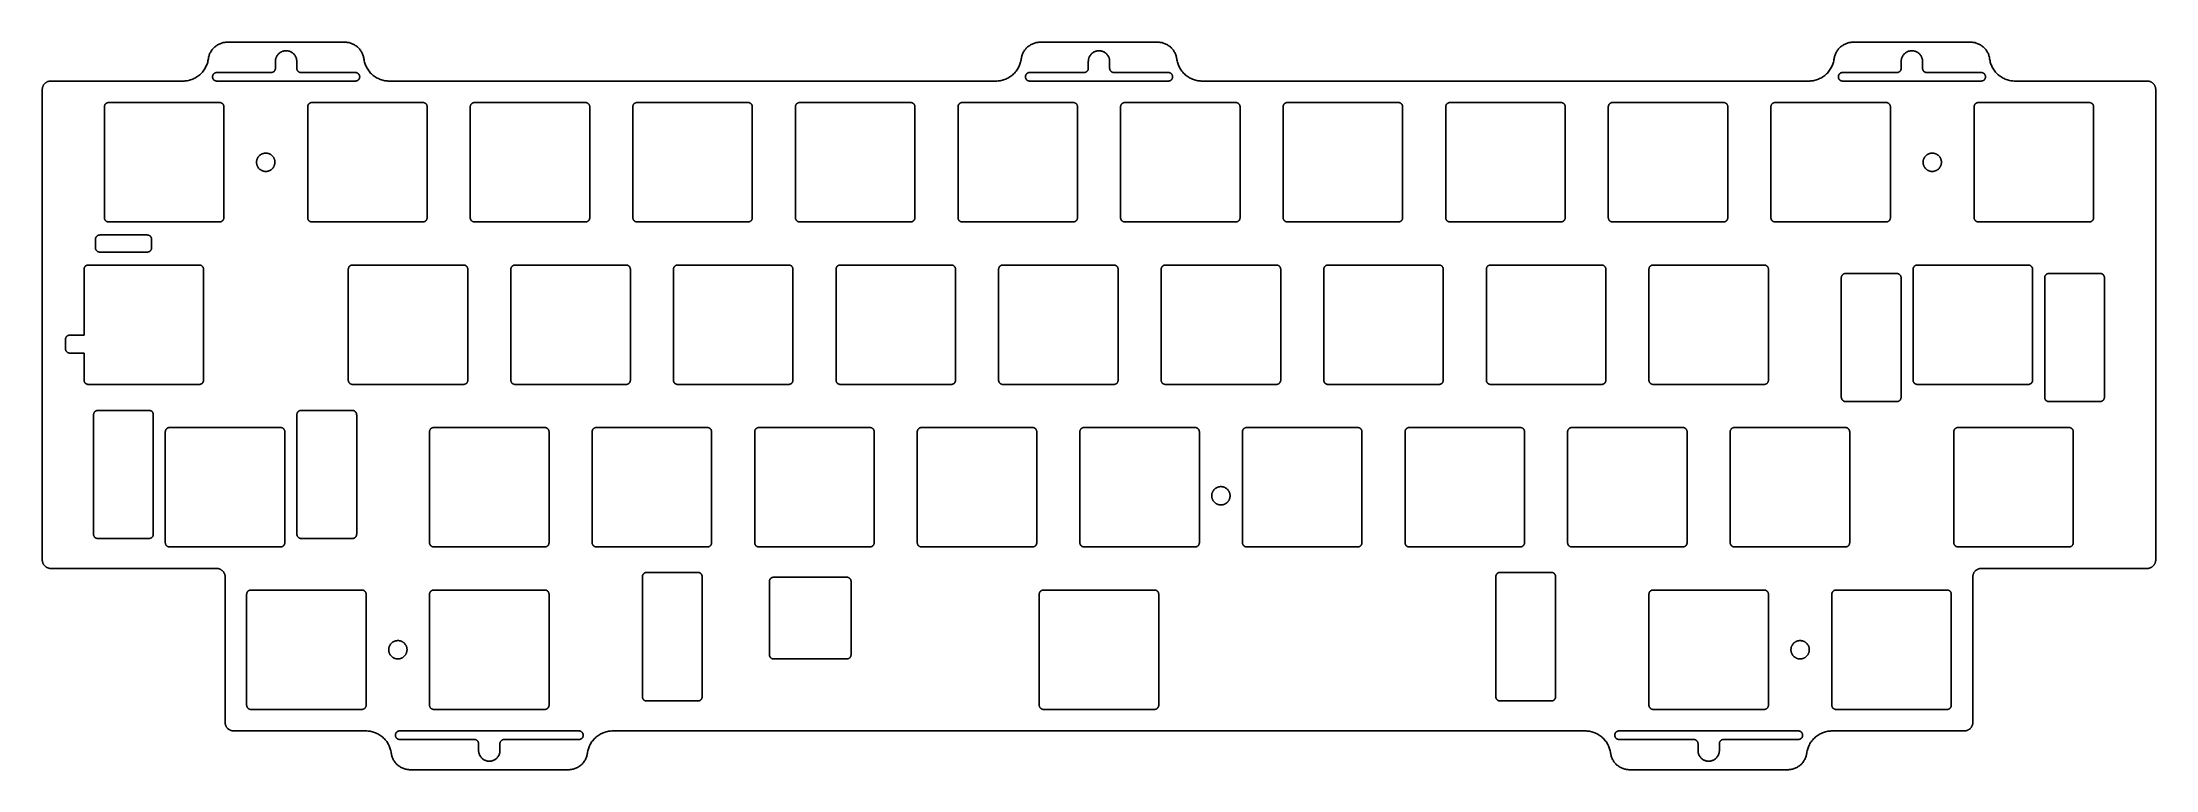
# Model space of a CAD drawing. Header units: millimetres. Extents: x -2641 to -2393, y -19 to 66.
import ezdxf

# ---------------------------------------------------------------- set-up
doc = ezdxf.new("R2010")
doc.units = ezdxf.units.MM
doc.layers.add('默认', color=7, linetype='Continuous', true_color=0xffffff)

msp = doc.modelspace()

# ---------------------------------------------------------------- linework, layer by layer
at = {"layer": '默认'}
for p, q in [((-2634.74, 43.08), (-2634.74, 42.08)), ((-2628.66, 43.58), (-2634.24, 43.58)), ((-2628.16, 42.08), (-2628.16, 43.08)), ((-2634.24, 41.58), (-2628.66, 41.58)), ((-2638.25, 31.34), (-2638.25, 30.24)), ((-2637.21, 31.84), (-2637.75, 31.84)), ((-2637.75, 29.74), (-2637.21, 29.74)), ((-2636.07, 31.84), (-2637.21, 31.84)), ((-2637.21, 29.74), (-2636.07, 29.74))]:
    msp.add_line(p, q, dxfattribs=at)
for points in [[(-2555.77, 2.96), (-2555.77, -5.62)], [(-2546.7, 3.46), (-2555.27, 3.46)], [(-2546.2, -5.62), (-2546.2, 2.96)], [(-2555.27, -6.12), (-2546.7, -6.12)]]:
    msp.add_lwpolyline(points, dxfattribs=at)
for points, weights in [([(-2621.51, 64.23), (-2621.25, 66.18), (-2619.28, 66.18)], [1, 0.752772652709, 1]), ([(-2605.52, 66.18), (-2603.55, 66.18), (-2603.29, 64.23)], [1, 0.752772652709, 1]), ([(-2526.26, 64.23), (-2526, 66.18), (-2524.03, 66.18)], [1, 0.752772652709, 1]), ([(-2510.27, 66.18), (-2508.3, 66.18), (-2508.04, 64.23)], [1, 0.752772652709, 1]), ([(-2431.01, 64.23), (-2430.75, 66.18), (-2428.78, 66.18)], [1, 0.752772652709, 1]), ([(-2415.02, 66.18), (-2413.05, 66.18), (-2412.79, 64.23)], [1, 0.752772652709, 1]), ([(-2624.48, 61.63), (-2621.86, 61.63), (-2621.51, 64.23)], [1, 0.752772652709, 1]), ([(-2613.65, 63.13), (-2613.65, 62.63), (-2614.15, 62.63)], [1, 0.707106781187, 1]), ([(-2610.65, 62.63), (-2611.15, 62.63), (-2611.15, 63.13)], [1, 0.707106781187, 1]), ([(-2603.29, 64.23), (-2602.94, 61.63), (-2600.31, 61.63)], [1, 0.752772652709, 1]), ([(-2529.23, 61.63), (-2526.61, 61.63), (-2526.26, 64.23)], [1, 0.752772652709, 1]), ([(-2518.4, 63.13), (-2518.4, 62.63), (-2518.9, 62.63)], [1, 0.707106781187, 1]), ([(-2515.4, 62.63), (-2515.9, 62.63), (-2515.9, 63.13)], [1, 0.707106781187, 1]), ([(-2508.04, 64.23), (-2507.69, 61.63), (-2505.06, 61.63)], [1, 0.752772652709, 1]), ([(-2433.98, 61.63), (-2431.36, 61.63), (-2431.01, 64.23)], [1, 0.752772652709, 1]), ([(-2423.15, 63.13), (-2423.15, 62.63), (-2423.65, 62.63)], [1, 0.707106781186, 1]), ([(-2420.15, 62.63), (-2420.65, 62.63), (-2420.65, 63.13)], [1, 0.707106781187, 1]), ([(-2412.79, 64.23), (-2412.44, 61.63), (-2409.81, 61.63)], [1, 0.752772652709, 1]), ([(-2640.97, 60.63), (-2640.97, 61.63), (-2639.97, 61.63)], [1, 0.707106781187, 1]), ([(-2394.33, 61.63), (-2393.33, 61.63), (-2393.33, 60.63)], [1, 0.707106781187, 1]), ([(-2633.19, 59.11), (-2633.69, 59.11), (-2633.69, 58.61)], [1, 0.707106781186, 1]), ([(-2619.69, 58.61), (-2619.69, 59.11), (-2620.19, 59.11)], [1, 0.707106781187, 1]), ([(-2609.37, 59.11), (-2609.87, 59.11), (-2609.87, 58.61)], [1, 0.707106781187, 1]), ([(-2595.87, 58.61), (-2595.87, 59.11), (-2596.37, 59.11)], [1, 0.707106781186, 1]), ([(-2590.32, 59.11), (-2590.82, 59.11), (-2590.82, 58.61)], [1, 0.707106781187, 1]), ([(-2576.82, 58.61), (-2576.82, 59.11), (-2577.32, 59.11)], [1, 0.707106781186, 1]), ([(-2571.27, 59.11), (-2571.77, 59.11), (-2571.77, 58.61)], [1, 0.707106781186, 1]), ([(-2557.77, 58.61), (-2557.77, 59.11), (-2558.27, 59.11)], [1, 0.707106781187, 1]), ([(-2552.22, 59.11), (-2552.72, 59.11), (-2552.72, 58.61)], [1, 0.707106781187, 1]), ([(-2538.72, 58.61), (-2538.72, 59.11), (-2539.22, 59.11)], [1, 0.707106781186, 1]), ([(-2533.17, 59.11), (-2533.67, 59.11), (-2533.67, 58.61)], [1, 0.707106781186, 1]), ([(-2519.67, 58.61), (-2519.67, 59.11), (-2520.17, 59.11)], [1, 0.707106781187, 1]), ([(-2514.12, 59.11), (-2514.62, 59.11), (-2514.62, 58.61)], [1, 0.707106781186, 1]), ([(-2500.62, 58.61), (-2500.62, 59.11), (-2501.12, 59.11)], [1, 0.707106781186, 1]), ([(-2495.07, 59.11), (-2495.57, 59.11), (-2495.57, 58.61)], [1, 0.707106781187, 1]), ([(-2481.57, 58.61), (-2481.57, 59.11), (-2482.07, 59.11)], [1, 0.707106781187, 1]), ([(-2476.02, 59.11), (-2476.52, 59.11), (-2476.52, 58.61)], [1, 0.707106781186, 1]), ([(-2462.52, 58.61), (-2462.52, 59.11), (-2463.02, 59.11)], [1, 0.707106781186, 1]), ([(-2456.97, 59.11), (-2457.47, 59.11), (-2457.47, 58.61)], [1, 0.707106781186, 1]), ([(-2443.47, 58.61), (-2443.47, 59.11), (-2443.97, 59.11)], [1, 0.707106781186, 1]), ([(-2437.92, 59.11), (-2438.42, 59.11), (-2438.42, 58.61)], [1, 0.707106781186, 1]), ([(-2424.42, 58.61), (-2424.42, 59.11), (-2424.92, 59.11)], [1, 0.707106781186, 1]), ([(-2414.11, 59.11), (-2414.61, 59.11), (-2414.61, 58.61)], [1, 0.707106781186, 1]), ([(-2400.61, 58.61), (-2400.61, 59.11), (-2401.11, 59.11)], [1, 0.707106781186, 1]), ([(-2633.69, 45.61), (-2633.69, 45.11), (-2633.19, 45.11)], [1, 0.707106781186, 1]), ([(-2620.19, 45.11), (-2619.69, 45.11), (-2619.69, 45.61)], [1, 0.707106781187, 1]), ([(-2609.87, 45.61), (-2609.87, 45.11), (-2609.37, 45.11)], [1, 0.707106781187, 1]), ([(-2596.37, 45.11), (-2595.87, 45.11), (-2595.87, 45.61)], [1, 0.707106781187, 1]), ([(-2590.82, 45.61), (-2590.82, 45.11), (-2590.32, 45.11)], [1, 0.707106781186, 1]), ([(-2577.32, 45.11), (-2576.82, 45.11), (-2576.82, 45.61)], [1, 0.707106781187, 1]), ([(-2571.77, 45.61), (-2571.77, 45.11), (-2571.27, 45.11)], [1, 0.707106781187, 1]), ([(-2558.27, 45.11), (-2557.77, 45.11), (-2557.77, 45.61)], [1, 0.707106781186, 1]), ([(-2552.72, 45.61), (-2552.72, 45.11), (-2552.22, 45.11)], [1, 0.707106781186, 1]), ([(-2539.22, 45.11), (-2538.72, 45.11), (-2538.72, 45.61)], [1, 0.707106781187, 1]), ([(-2533.67, 45.61), (-2533.67, 45.11), (-2533.17, 45.11)], [1, 0.707106781187, 1]), ([(-2520.17, 45.11), (-2519.67, 45.11), (-2519.67, 45.61)], [1, 0.707106781187, 1]), ([(-2514.62, 45.61), (-2514.62, 45.11), (-2514.12, 45.11)], [1, 0.707106781186, 1]), ([(-2501.12, 45.11), (-2500.62, 45.11), (-2500.62, 45.61)], [1, 0.707106781186, 1]), ([(-2495.57, 45.61), (-2495.57, 45.11), (-2495.07, 45.11)], [1, 0.707106781187, 1]), ([(-2482.07, 45.11), (-2481.57, 45.11), (-2481.57, 45.61)], [1, 0.707106781187, 1]), ([(-2476.52, 45.61), (-2476.52, 45.11), (-2476.02, 45.11)], [1, 0.707106781186, 1]), ([(-2463.02, 45.11), (-2462.52, 45.11), (-2462.52, 45.61)], [1, 0.707106781187, 1]), ([(-2457.47, 45.61), (-2457.47, 45.11), (-2456.97, 45.11)], [1, 0.707106781186, 1]), ([(-2443.97, 45.11), (-2443.47, 45.11), (-2443.47, 45.61)], [1, 0.707106781186, 1]), ([(-2438.42, 45.61), (-2438.42, 45.11), (-2437.92, 45.11)], [1, 0.707106781187, 1]), ([(-2424.92, 45.11), (-2424.42, 45.11), (-2424.42, 45.61)], [1, 0.707106781186, 1]), ([(-2414.61, 45.61), (-2414.61, 45.11), (-2414.11, 45.11)], [1, 0.707106781187, 1]), ([(-2401.11, 45.11), (-2400.61, 45.11), (-2400.61, 45.61)], [1, 0.707106781186, 1]), ([(-2634.24, 43.58), (-2634.74, 43.58), (-2634.74, 43.08)], [1, 0.707106781187, 1]), ([(-2628.16, 43.08), (-2628.16, 43.58), (-2628.66, 43.58)], [1, 0.707106781187, 1]), ([(-2635.57, 40.06), (-2636.07, 40.06), (-2636.07, 39.56)], [1, 0.707106781186, 1]), ([(-2634.74, 42.08), (-2634.74, 41.58), (-2634.24, 41.58)], [1, 0.707106781187, 1]), ([(-2628.66, 41.58), (-2628.16, 41.58), (-2628.16, 42.08)], [1, 0.707106781186, 1]), ([(-2622.07, 39.56), (-2622.07, 40.06), (-2622.57, 40.06)], [1, 0.707106781187, 1]), ([(-2604.61, 40.06), (-2605.11, 40.06), (-2605.11, 39.56)], [1, 0.707106781186, 1]), ([(-2591.11, 39.56), (-2591.11, 40.06), (-2591.61, 40.06)], [1, 0.707106781187, 1]), ([(-2585.56, 40.06), (-2586.06, 40.06), (-2586.06, 39.56)], [1, 0.707106781187, 1]), ([(-2572.06, 39.56), (-2572.06, 40.06), (-2572.56, 40.06)], [1, 0.707106781187, 1]), ([(-2566.51, 40.06), (-2567.01, 40.06), (-2567.01, 39.56)], [1, 0.707106781187, 1]), ([(-2553.01, 39.56), (-2553.01, 40.06), (-2553.51, 40.06)], [1, 0.707106781187, 1]), ([(-2547.46, 40.06), (-2547.96, 40.06), (-2547.96, 39.56)], [1, 0.707106781186, 1]), ([(-2533.96, 39.56), (-2533.96, 40.06), (-2534.46, 40.06)], [1, 0.707106781187, 1]), ([(-2528.41, 40.06), (-2528.91, 40.06), (-2528.91, 39.56)], [1, 0.707106781186, 1]), ([(-2514.91, 39.56), (-2514.91, 40.06), (-2515.41, 40.06)], [1, 0.707106781186, 1]), ([(-2509.36, 40.06), (-2509.86, 40.06), (-2509.86, 39.56)], [1, 0.707106781186, 1]), ([(-2495.86, 39.56), (-2495.86, 40.06), (-2496.36, 40.06)], [1, 0.707106781187, 1]), ([(-2490.31, 40.06), (-2490.81, 40.06), (-2490.81, 39.56)], [1, 0.707106781186, 1]), ([(-2476.81, 39.56), (-2476.81, 40.06), (-2477.31, 40.06)], [1, 0.707106781188, 1]), ([(-2471.26, 40.06), (-2471.76, 40.06), (-2471.76, 39.56)], [1, 0.707106781187, 1]), ([(-2457.76, 39.56), (-2457.76, 40.06), (-2458.26, 40.06)], [1, 0.707106781187, 1]), ([(-2452.21, 40.06), (-2452.71, 40.06), (-2452.71, 39.56)], [1, 0.707106781186, 1]), ([(-2438.71, 39.56), (-2438.71, 40.06), (-2439.21, 40.06)], [1, 0.707106781187, 1]), ([(-2421.26, 40.06), (-2421.76, 40.06), (-2421.76, 39.56)], [1, 0.707106781186, 1]), ([(-2407.76, 39.56), (-2407.76, 40.06), (-2408.26, 40.06)], [1, 0.707106781187, 1]), ([(-2429.67, 39.07), (-2430.17, 39.07), (-2430.17, 38.57)], [1, 0.707106781187, 1]), ([(-2423.17, 38.57), (-2423.17, 39.07), (-2423.67, 39.07)], [1, 0.707106781187, 1]), ([(-2406.34, 38.57), (-2406.34, 39.07), (-2405.84, 39.07)], [1, 0.707106781187, 1]), ([(-2399.84, 39.07), (-2399.34, 39.07), (-2399.34, 38.57)], [1, 0.707106781187, 1]), ([(-2637.75, 31.84), (-2638.25, 31.84), (-2638.25, 31.34)], [1, 0.707106781187, 1]), ([(-2638.25, 30.24), (-2638.25, 29.74), (-2637.75, 29.74)], [1, 0.707106781187, 1]), ([(-2636.07, 26.56), (-2636.07, 26.06), (-2635.57, 26.06)], [1, 0.707106781186, 1]), ([(-2622.57, 26.06), (-2622.07, 26.06), (-2622.07, 26.56)], [1, 0.707106781187, 1]), ([(-2605.11, 26.56), (-2605.11, 26.06), (-2604.61, 26.06)], [1, 0.707106781186, 1]), ([(-2591.61, 26.06), (-2591.11, 26.06), (-2591.11, 26.56)], [1, 0.707106781187, 1]), ([(-2586.06, 26.56), (-2586.06, 26.06), (-2585.56, 26.06)], [1, 0.707106781186, 1]), ([(-2572.56, 26.06), (-2572.06, 26.06), (-2572.06, 26.56)], [1, 0.707106781187, 1]), ([(-2567.01, 26.56), (-2567.01, 26.06), (-2566.51, 26.06)], [1, 0.707106781187, 1]), ([(-2553.51, 26.06), (-2553.01, 26.06), (-2553.01, 26.56)], [1, 0.707106781186, 1]), ([(-2547.96, 26.56), (-2547.96, 26.06), (-2547.46, 26.06)], [1, 0.707106781186, 1]), ([(-2534.46, 26.06), (-2533.96, 26.06), (-2533.96, 26.56)], [1, 0.707106781187, 1]), ([(-2528.91, 26.56), (-2528.91, 26.06), (-2528.41, 26.06)], [1, 0.707106781186, 1]), ([(-2515.41, 26.06), (-2514.91, 26.06), (-2514.91, 26.56)], [1, 0.707106781185, 1]), ([(-2509.86, 26.56), (-2509.86, 26.06), (-2509.36, 26.06)], [1, 0.707106781186, 1]), ([(-2496.36, 26.06), (-2495.86, 26.06), (-2495.86, 26.56)], [1, 0.707106781186, 1]), ([(-2490.81, 26.56), (-2490.81, 26.06), (-2490.31, 26.06)], [1, 0.707106781187, 1]), ([(-2477.31, 26.06), (-2476.81, 26.06), (-2476.81, 26.56)], [1, 0.707106781188, 1]), ([(-2471.76, 26.56), (-2471.76, 26.06), (-2471.26, 26.06)], [1, 0.707106781185, 1]), ([(-2458.26, 26.06), (-2457.76, 26.06), (-2457.76, 26.56)], [1, 0.707106781187, 1]), ([(-2452.71, 26.56), (-2452.71, 26.06), (-2452.21, 26.06)], [1, 0.707106781186, 1]), ([(-2439.21, 26.06), (-2438.71, 26.06), (-2438.71, 26.56)], [1, 0.707106781187, 1]), ([(-2421.76, 26.56), (-2421.76, 26.06), (-2421.26, 26.06)], [1, 0.707106781186, 1]), ([(-2408.26, 26.06), (-2407.76, 26.06), (-2407.76, 26.56)], [1, 0.707106781187, 1]), ([(-2628.46, 23.02), (-2627.96, 23.02), (-2627.96, 22.52)], [1, 0.707106781187, 1]), ([(-2610.63, 23.02), (-2611.13, 23.02), (-2611.13, 22.52)], [1, 0.707106781187, 1]), ([(-2423.67, 24.05), (-2423.17, 24.05), (-2423.17, 24.55)], [1, 0.707106781187, 1]), ([(-2405.84, 24.05), (-2406.34, 24.05), (-2406.34, 24.55)], [1, 0.707106781187, 1]), ([(-2626.05, 21.01), (-2626.55, 21.01), (-2626.55, 20.51)], [1, 0.707106781187, 1]), ([(-2612.55, 20.51), (-2612.55, 21.01), (-2613.05, 21.01)], [1, 0.707106781186, 1]), ([(-2595.09, 21.01), (-2595.59, 21.01), (-2595.59, 20.51)], [1, 0.707106781187, 1]), ([(-2581.59, 20.51), (-2581.59, 21.01), (-2582.09, 21.01)], [1, 0.707106781186, 1]), ([(-2576.04, 21.01), (-2576.54, 21.01), (-2576.54, 20.51)], [1, 0.707106781187, 1]), ([(-2562.54, 20.51), (-2562.54, 21.01), (-2563.04, 21.01)], [1, 0.707106781187, 1]), ([(-2556.99, 21.01), (-2557.49, 21.01), (-2557.49, 20.51)], [1, 0.707106781187, 1]), ([(-2543.49, 20.51), (-2543.49, 21.01), (-2543.99, 21.01)], [1, 0.707106781188, 1]), ([(-2537.94, 21.01), (-2538.44, 21.01), (-2538.44, 20.51)], [1, 0.707106781186, 1]), ([(-2524.44, 20.51), (-2524.44, 21.01), (-2524.94, 21.01)], [1, 0.707106781187, 1]), ([(-2518.89, 21.01), (-2519.39, 21.01), (-2519.39, 20.51)], [1, 0.707106781187, 1]), ([(-2505.39, 20.51), (-2505.39, 21.01), (-2505.89, 21.01)], [1, 0.707106781187, 1]), ([(-2499.84, 21.01), (-2500.34, 21.01), (-2500.34, 20.51)], [1, 0.707106781186, 1]), ([(-2486.34, 20.51), (-2486.34, 21.01), (-2486.84, 21.01)], [1, 0.707106781187, 1]), ([(-2480.79, 21.01), (-2481.29, 21.01), (-2481.29, 20.51)], [1, 0.707106781186, 1]), ([(-2467.29, 20.51), (-2467.29, 21.01), (-2467.79, 21.01)], [1, 0.707106781188, 1]), ([(-2461.74, 21.01), (-2462.24, 21.01), (-2462.24, 20.51)], [1, 0.707106781187, 1]), ([(-2448.24, 20.51), (-2448.24, 21.01), (-2448.74, 21.01)], [1, 0.707106781186, 1]), ([(-2442.69, 21.01), (-2443.19, 21.01), (-2443.19, 20.51)], [1, 0.707106781186, 1]), ([(-2429.19, 20.51), (-2429.19, 21.01), (-2429.69, 21.01)], [1, 0.707106781186, 1]), ([(-2416.49, 21.01), (-2416.99, 21.01), (-2416.99, 20.51)], [1, 0.707106781186, 1]), ([(-2402.99, 20.51), (-2402.99, 21.01), (-2403.49, 21.01)], [1, 0.707106781186, 1]), ([(-2634.46, 8), (-2634.96, 8), (-2634.96, 8.5)], [1, 0.707106781187, 1]), ([(-2627.96, 8.5), (-2627.96, 8), (-2628.46, 8)], [1, 0.707106781187, 1]), ([(-2626.55, 7.51), (-2626.55, 7.01), (-2626.05, 7.01)], [1, 0.707106781187, 1]), ([(-2613.05, 7.01), (-2612.55, 7.01), (-2612.55, 7.51)], [1, 0.707106781186, 1]), ([(-2611.13, 8.5), (-2611.13, 8), (-2610.63, 8)], [1, 0.707106781187, 1]), ([(-2604.63, 8), (-2604.13, 8), (-2604.13, 8.5)], [1, 0.707106781187, 1]), ([(-2595.59, 7.51), (-2595.59, 7.01), (-2595.09, 7.01)], [1, 0.707106781186, 1]), ([(-2582.09, 7.01), (-2581.59, 7.01), (-2581.59, 7.51)], [1, 0.707106781186, 1]), ([(-2576.54, 7.51), (-2576.54, 7.01), (-2576.04, 7.01)], [1, 0.707106781186, 1]), ([(-2563.04, 7.01), (-2562.54, 7.01), (-2562.54, 7.51)], [1, 0.707106781186, 1]), ([(-2557.49, 7.51), (-2557.49, 7.01), (-2556.99, 7.01)], [1, 0.707106781186, 1]), ([(-2543.99, 7.01), (-2543.49, 7.01), (-2543.49, 7.51)], [1, 0.707106781186, 1]), ([(-2538.44, 7.51), (-2538.44, 7.01), (-2537.94, 7.01)], [1, 0.707106781186, 1]), ([(-2524.94, 7.01), (-2524.44, 7.01), (-2524.44, 7.51)], [1, 0.707106781186, 1]), ([(-2519.39, 7.51), (-2519.39, 7.01), (-2518.89, 7.01)], [1, 0.707106781186, 1]), ([(-2505.89, 7.01), (-2505.39, 7.01), (-2505.39, 7.51)], [1, 0.707106781186, 1]), ([(-2500.34, 7.51), (-2500.34, 7.01), (-2499.84, 7.01)], [1, 0.707106781186, 1]), ([(-2486.84, 7.01), (-2486.34, 7.01), (-2486.34, 7.51)], [1, 0.707106781186, 1]), ([(-2481.29, 7.51), (-2481.29, 7.01), (-2480.79, 7.01)], [1, 0.707106781185, 1]), ([(-2467.79, 7.01), (-2467.29, 7.01), (-2467.29, 7.51)], [1, 0.707106781186, 1]), ([(-2462.24, 7.51), (-2462.24, 7.01), (-2461.74, 7.01)], [1, 0.707106781186, 1]), ([(-2448.74, 7.01), (-2448.24, 7.01), (-2448.24, 7.51)], [1, 0.707106781186, 1]), ([(-2443.19, 7.51), (-2443.19, 7.01), (-2442.69, 7.01)], [1, 0.707106781186, 1]), ([(-2429.69, 7.01), (-2429.19, 7.01), (-2429.19, 7.51)], [1, 0.707106781186, 1]), ([(-2416.99, 7.51), (-2416.99, 7.01), (-2416.49, 7.01)], [1, 0.707106781186, 1]), ([(-2403.49, 7.01), (-2402.99, 7.01), (-2402.99, 7.51)], [1, 0.707106781186, 1]), ([(-2639.97, 4.49), (-2640.97, 4.49), (-2640.97, 5.49)], [1, 0.707106781187, 1]), ([(-2393.33, 5.49), (-2393.33, 4.49), (-2394.33, 4.49)], [1, 0.707106781187, 1]), ([(-2619.54, 3.49), (-2619.54, 4.49), (-2620.54, 4.49)], [1, 0.707106781187, 1]), ([(-2563.65, 3.53), (-2563.65, 4.03), (-2564.15, 4.03)], [1, 0.707106781187, 1]), ([(-2555.27, 3.46), (-2555.77, 3.46), (-2555.77, 2.96)], [1, 0.707106781187, 1]), ([(-2546.2, 2.96), (-2546.2, 3.46), (-2546.7, 3.46)], [1, 0.707106781187, 1]), ([(-2463.65, 3.53), (-2463.65, 4.03), (-2464.15, 4.03)], [1, 0.707106781187, 1]), ([(-2413.76, 4.49), (-2414.76, 4.49), (-2414.76, 3.49)], [1, 0.707106781187, 1]), ([(-2616.52, 1.96), (-2617.02, 1.96), (-2617.02, 1.46)], [1, 0.707106781186, 1]), ([(-2603.02, 1.46), (-2603.02, 1.96), (-2603.52, 1.96)], [1, 0.707106781187, 1]), ([(-2595.09, 1.96), (-2595.59, 1.96), (-2595.59, 1.46)], [1, 0.707106781186, 1]), ([(-2581.59, 1.46), (-2581.59, 1.96), (-2582.09, 1.96)], [1, 0.707106781187, 1]), ([(-2523.65, 1.96), (-2524.15, 1.96), (-2524.15, 1.46)], [1, 0.707106781186, 1]), ([(-2510.15, 1.46), (-2510.15, 1.96), (-2510.65, 1.96)], [1, 0.707106781187, 1]), ([(-2452.21, 1.96), (-2452.71, 1.96), (-2452.71, 1.46)], [1, 0.707106781186, 1]), ([(-2438.71, 1.46), (-2438.71, 1.96), (-2439.21, 1.96)], [1, 0.707106781187, 1]), ([(-2430.78, 1.96), (-2431.28, 1.96), (-2431.28, 1.46)], [1, 0.707106781186, 1]), ([(-2417.28, 1.46), (-2417.28, 1.96), (-2417.78, 1.96)], [1, 0.707106781187, 1]), ([(-2555.77, -5.62), (-2555.77, -6.12), (-2555.27, -6.12)], [1, 0.707106781187, 1]), ([(-2546.7, -6.12), (-2546.2, -6.12), (-2546.2, -5.62)], [1, 0.707106781187, 1]), ([(-2617.02, -11.54), (-2617.02, -12.04), (-2616.52, -12.04)], [1, 0.707106781186, 1]), ([(-2603.52, -12.04), (-2603.02, -12.04), (-2603.02, -11.54)], [1, 0.707106781187, 1]), ([(-2595.59, -11.54), (-2595.59, -12.04), (-2595.09, -12.04)], [1, 0.707106781186, 1]), ([(-2582.09, -12.04), (-2581.59, -12.04), (-2581.59, -11.54)], [1, 0.707106781187, 1]), ([(-2570.65, -10.55), (-2570.65, -11.05), (-2570.15, -11.05)], [1, 0.707106781187, 1]), ([(-2564.15, -11.05), (-2563.65, -11.05), (-2563.65, -10.55)], [1, 0.707106781187, 1]), ([(-2524.15, -11.54), (-2524.15, -12.04), (-2523.65, -12.04)], [1, 0.707106781186, 1]), ([(-2510.65, -12.04), (-2510.15, -12.04), (-2510.15, -11.54)], [1, 0.707106781187, 1]), ([(-2470.65, -10.55), (-2470.65, -11.05), (-2470.15, -11.05)], [1, 0.707106781187, 1]), ([(-2464.15, -11.05), (-2463.65, -11.05), (-2463.65, -10.55)], [1, 0.707106781187, 1]), ([(-2452.71, -11.54), (-2452.71, -12.04), (-2452.21, -12.04)], [1, 0.707106781186, 1]), ([(-2439.21, -12.04), (-2438.71, -12.04), (-2438.71, -11.54)], [1, 0.707106781187, 1]), ([(-2431.28, -11.54), (-2431.28, -12.04), (-2430.78, -12.04)], [1, 0.707106781186, 1]), ([(-2417.78, -12.04), (-2417.28, -12.04), (-2417.28, -11.54)], [1, 0.707106781187, 1]), ([(-2618.54, -14.56), (-2619.54, -14.56), (-2619.54, -13.56)], [1, 0.707106781187, 1]), ([(-2600.08, -17.16), (-2600.43, -14.56), (-2603.05, -14.56)], [1, 0.752772652709, 1]), ([(-2574.12, -14.56), (-2576.74, -14.56), (-2577.09, -17.16)], [1, 0.752772652709, 1]), ([(-2457.21, -17.16), (-2457.56, -14.56), (-2460.18, -14.56)], [1, 0.752772652709, 1]), ([(-2431.24, -14.56), (-2433.87, -14.56), (-2434.22, -17.16)], [1, 0.752772652709, 1]), ([(-2414.76, -13.56), (-2414.76, -14.56), (-2415.76, -14.56)], [1, 0.707106781187, 1]), ([(-2597.85, -19.11), (-2599.82, -19.11), (-2600.08, -17.16)], [1, 0.752772652709, 1]), ([(-2590.34, -15.56), (-2589.84, -15.56), (-2589.84, -16.06)], [1, 0.707106781187, 1]), ([(-2587.34, -16.06), (-2587.34, -15.56), (-2586.84, -15.56)], [1, 0.707106781187, 1]), ([(-2577.09, -17.16), (-2577.35, -19.11), (-2579.32, -19.11)], [1, 0.752772652709, 1]), ([(-2454.98, -19.11), (-2456.94, -19.11), (-2457.21, -17.16)], [1, 0.752772652709, 1]), ([(-2447.46, -15.56), (-2446.96, -15.56), (-2446.96, -16.06)], [1, 0.707106781187, 1]), ([(-2444.46, -16.06), (-2444.46, -15.56), (-2443.96, -15.56)], [1, 0.707106781187, 1]), ([(-2434.22, -17.16), (-2434.48, -19.11), (-2436.45, -19.11)], [1, 0.752772652709, 1])]:
    msp.add_rational_spline(points, weights, degree=2, dxfattribs=at)
for points in [[(-2619.28, 66.18), (-2612.4, 66.18), (-2605.52, 66.18)], [(-2524.03, 66.18), (-2517.15, 66.18), (-2510.27, 66.18)], [(-2428.78, 66.18), (-2421.9, 66.18), (-2415.02, 66.18)], [(-2614.15, 62.63), (-2617.33, 62.63), (-2620.52, 62.63)], [(-2613.65, 63.93), (-2613.65, 63.53), (-2613.65, 63.13)], [(-2611.15, 63.13), (-2611.15, 63.53), (-2611.15, 63.93)], [(-2604.28, 62.63), (-2607.46, 62.63), (-2610.65, 62.63)], [(-2518.9, 62.63), (-2522.08, 62.63), (-2525.27, 62.63)], [(-2518.4, 63.93), (-2518.4, 63.53), (-2518.4, 63.13)], [(-2515.9, 63.13), (-2515.9, 63.53), (-2515.9, 63.93)], [(-2509.03, 62.63), (-2512.21, 62.63), (-2515.4, 62.63)], [(-2423.65, 62.63), (-2426.83, 62.63), (-2430.02, 62.63)], [(-2423.15, 63.93), (-2423.15, 63.53), (-2423.15, 63.13)], [(-2420.65, 63.13), (-2420.65, 63.53), (-2420.65, 63.93)], [(-2413.78, 62.63), (-2416.96, 62.63), (-2420.15, 62.63)], [(-2640.97, 5.49), (-2640.97, 33.06), (-2640.97, 60.63)], [(-2639.97, 61.63), (-2638.68, 61.63), (-2624.48, 61.63)], [(-2620.52, 61.63), (-2612.4, 61.63), (-2604.28, 61.63)], [(-2600.31, 61.63), (-2569.54, 61.63), (-2529.23, 61.63)], [(-2525.27, 61.63), (-2517.15, 61.63), (-2509.03, 61.63)], [(-2505.06, 61.63), (-2464.8, 61.63), (-2433.98, 61.63)], [(-2430.02, 61.63), (-2421.9, 61.63), (-2413.78, 61.63)], [(-2409.81, 61.63), (-2400.62, 61.63), (-2394.33, 61.63)], [(-2393.33, 60.63), (-2393.33, 33.06), (-2393.33, 5.49)], [(-2633.69, 58.61), (-2633.69, 52.11), (-2633.69, 45.61)], [(-2620.19, 59.11), (-2626.69, 59.11), (-2633.19, 59.11)], [(-2619.69, 45.61), (-2619.69, 52.11), (-2619.69, 58.61)], [(-2609.87, 58.61), (-2609.87, 52.11), (-2609.87, 45.61)], [(-2596.37, 59.11), (-2602.87, 59.11), (-2609.37, 59.11)], [(-2595.87, 45.61), (-2595.87, 52.11), (-2595.87, 58.61)], [(-2590.82, 58.61), (-2590.82, 52.11), (-2590.82, 45.61)], [(-2577.32, 59.11), (-2583.82, 59.11), (-2590.32, 59.11)], [(-2576.82, 45.61), (-2576.82, 52.11), (-2576.82, 58.61)], [(-2571.77, 58.61), (-2571.77, 52.11), (-2571.77, 45.61)], [(-2558.27, 59.11), (-2564.77, 59.11), (-2571.27, 59.11)], [(-2557.77, 45.61), (-2557.77, 52.11), (-2557.77, 58.61)], [(-2552.72, 58.61), (-2552.72, 52.11), (-2552.72, 45.61)], [(-2539.22, 59.11), (-2545.72, 59.11), (-2552.22, 59.11)], [(-2538.72, 45.61), (-2538.72, 52.11), (-2538.72, 58.61)], [(-2533.67, 58.61), (-2533.67, 52.11), (-2533.67, 45.61)], [(-2520.17, 59.11), (-2526.67, 59.11), (-2533.17, 59.11)], [(-2519.67, 45.61), (-2519.67, 52.11), (-2519.67, 58.61)], [(-2514.62, 58.61), (-2514.62, 52.11), (-2514.62, 45.61)], [(-2501.12, 59.11), (-2507.62, 59.11), (-2514.12, 59.11)], [(-2500.62, 45.61), (-2500.62, 52.11), (-2500.62, 58.61)], [(-2495.57, 58.61), (-2495.57, 52.11), (-2495.57, 45.61)], [(-2482.07, 59.11), (-2488.57, 59.11), (-2495.07, 59.11)], [(-2481.57, 45.61), (-2481.57, 52.11), (-2481.57, 58.61)], [(-2476.52, 58.61), (-2476.52, 52.11), (-2476.52, 45.61)], [(-2463.02, 59.11), (-2469.52, 59.11), (-2476.02, 59.11)], [(-2462.52, 45.61), (-2462.52, 52.11), (-2462.52, 58.61)], [(-2457.47, 58.61), (-2457.47, 52.11), (-2457.47, 45.61)], [(-2443.97, 59.11), (-2450.47, 59.11), (-2456.97, 59.11)], [(-2443.47, 45.61), (-2443.47, 52.11), (-2443.47, 58.61)], [(-2438.42, 58.61), (-2438.42, 52.11), (-2438.42, 45.61)], [(-2424.92, 59.11), (-2431.42, 59.11), (-2437.92, 59.11)], [(-2424.42, 45.61), (-2424.42, 52.11), (-2424.42, 58.61)], [(-2414.61, 58.61), (-2414.61, 52.11), (-2414.61, 45.61)], [(-2401.11, 59.11), (-2407.61, 59.11), (-2414.11, 59.11)], [(-2400.61, 45.61), (-2400.61, 52.11), (-2400.61, 58.61)], [(-2633.19, 45.11), (-2626.69, 45.11), (-2620.19, 45.11)], [(-2609.37, 45.11), (-2602.87, 45.11), (-2596.37, 45.11)], [(-2590.32, 45.11), (-2583.82, 45.11), (-2577.32, 45.11)], [(-2571.27, 45.11), (-2564.77, 45.11), (-2558.27, 45.11)], [(-2552.22, 45.11), (-2545.72, 45.11), (-2539.22, 45.11)], [(-2533.17, 45.11), (-2526.67, 45.11), (-2520.17, 45.11)], [(-2514.12, 45.11), (-2507.62, 45.11), (-2501.12, 45.11)], [(-2495.07, 45.11), (-2488.57, 45.11), (-2482.07, 45.11)], [(-2476.02, 45.11), (-2469.52, 45.11), (-2463.02, 45.11)], [(-2456.97, 45.11), (-2450.47, 45.11), (-2443.97, 45.11)], [(-2437.92, 45.11), (-2431.42, 45.11), (-2424.92, 45.11)], [(-2414.11, 45.11), (-2407.61, 45.11), (-2401.11, 45.11)], [(-2622.57, 40.06), (-2627.99, 40.06), (-2635.57, 40.06)], [(-2591.61, 40.06), (-2598.11, 40.06), (-2604.61, 40.06)], [(-2572.56, 40.06), (-2579.06, 40.06), (-2585.56, 40.06)], [(-2553.51, 40.06), (-2560.01, 40.06), (-2566.51, 40.06)], [(-2534.46, 40.06), (-2540.96, 40.06), (-2547.46, 40.06)], [(-2515.41, 40.06), (-2521.91, 40.06), (-2528.41, 40.06)], [(-2496.36, 40.06), (-2502.86, 40.06), (-2509.36, 40.06)], [(-2477.31, 40.06), (-2483.81, 40.06), (-2490.31, 40.06)], [(-2458.26, 40.06), (-2464.76, 40.06), (-2471.26, 40.06)], [(-2439.21, 40.06), (-2445.71, 40.06), (-2452.21, 40.06)], [(-2408.26, 40.06), (-2414.76, 40.06), (-2421.26, 40.06)], [(-2636.07, 39.56), (-2636.07, 35.7), (-2636.07, 31.84)], [(-2622.07, 26.56), (-2622.07, 33.06), (-2622.07, 39.56)], [(-2605.11, 39.56), (-2605.11, 33.06), (-2605.11, 26.56)], [(-2591.11, 26.56), (-2591.11, 33.06), (-2591.11, 39.56)], [(-2586.06, 39.56), (-2586.06, 33.06), (-2586.06, 26.56)], [(-2572.06, 26.56), (-2572.06, 33.06), (-2572.06, 39.56)], [(-2567.01, 39.56), (-2567.01, 33.06), (-2567.01, 26.56)], [(-2553.01, 26.56), (-2553.01, 33.06), (-2553.01, 39.56)], [(-2547.96, 39.56), (-2547.96, 33.06), (-2547.96, 26.56)], [(-2533.96, 26.56), (-2533.96, 33.06), (-2533.96, 39.56)], [(-2528.91, 39.56), (-2528.91, 33.06), (-2528.91, 26.56)], [(-2514.91, 26.56), (-2514.91, 33.06), (-2514.91, 39.56)], [(-2509.86, 39.56), (-2509.86, 33.06), (-2509.86, 26.56)], [(-2495.86, 26.56), (-2495.86, 33.06), (-2495.86, 39.56)], [(-2490.81, 39.56), (-2490.81, 33.06), (-2490.81, 26.56)], [(-2476.81, 26.56), (-2476.81, 33.06), (-2476.81, 39.56)], [(-2471.76, 39.56), (-2471.76, 33.06), (-2471.76, 26.56)], [(-2457.76, 26.56), (-2457.76, 33.06), (-2457.76, 39.56)], [(-2452.71, 39.56), (-2452.71, 33.06), (-2452.71, 26.56)], [(-2438.71, 26.56), (-2438.71, 33.06), (-2438.71, 39.56)], [(-2430.17, 38.57), (-2430.17, 31.57), (-2430.17, 24.58)], [(-2423.67, 39.07), (-2426.67, 39.07), (-2429.67, 39.07)], [(-2423.17, 24.55), (-2423.17, 31.56), (-2423.17, 38.57)], [(-2421.76, 39.56), (-2421.76, 33.06), (-2421.76, 26.56)], [(-2407.76, 26.56), (-2407.76, 33.06), (-2407.76, 39.56)], [(-2406.34, 24.55), (-2406.34, 31.56), (-2406.34, 38.57)], [(-2405.84, 39.07), (-2402.84, 39.07), (-2399.84, 39.07)], [(-2399.34, 38.57), (-2399.34, 31.57), (-2399.34, 24.58)], [(-2636.07, 29.74), (-2636.07, 28.15), (-2636.07, 26.56)], [(-2635.57, 26.06), (-2627.99, 26.06), (-2622.57, 26.06)], [(-2604.61, 26.06), (-2598.11, 26.06), (-2591.61, 26.06)], [(-2585.56, 26.06), (-2579.06, 26.06), (-2572.56, 26.06)], [(-2566.51, 26.06), (-2560.01, 26.06), (-2553.51, 26.06)], [(-2547.46, 26.06), (-2540.96, 26.06), (-2534.46, 26.06)], [(-2528.41, 26.06), (-2521.91, 26.06), (-2515.41, 26.06)], [(-2509.36, 26.06), (-2502.86, 26.06), (-2496.36, 26.06)], [(-2490.31, 26.06), (-2483.81, 26.06), (-2477.31, 26.06)], [(-2471.26, 26.06), (-2464.76, 26.06), (-2458.26, 26.06)], [(-2452.21, 26.06), (-2445.71, 26.06), (-2439.21, 26.06)], [(-2421.26, 26.06), (-2414.76, 26.06), (-2408.26, 26.06)], [(-2634.96, 8.5), (-2634.96, 15.49), (-2634.96, 22.48)], [(-2634.42, 23.02), (-2631.44, 23.02), (-2628.46, 23.02)], [(-2627.96, 22.52), (-2627.96, 15.51), (-2627.96, 8.5)], [(-2611.13, 22.52), (-2611.13, 15.51), (-2611.13, 8.5)], [(-2604.67, 23.02), (-2607.65, 23.02), (-2610.63, 23.02)], [(-2604.13, 8.5), (-2604.13, 15.49), (-2604.13, 22.48)], [(-2429.63, 24.05), (-2426.65, 24.05), (-2423.67, 24.05)], [(-2399.88, 24.05), (-2402.86, 24.05), (-2405.84, 24.05)], [(-2626.55, 20.51), (-2626.55, 14.01), (-2626.55, 7.51)], [(-2613.05, 21.01), (-2619.55, 21.01), (-2626.05, 21.01)], [(-2612.55, 7.51), (-2612.55, 14.01), (-2612.55, 20.51)], [(-2595.59, 20.51), (-2595.59, 14.01), (-2595.59, 7.51)], [(-2582.09, 21.01), (-2588.59, 21.01), (-2595.09, 21.01)], [(-2581.59, 7.51), (-2581.59, 14.01), (-2581.59, 20.51)], [(-2576.54, 20.51), (-2576.54, 14.01), (-2576.54, 7.51)], [(-2563.04, 21.01), (-2569.54, 21.01), (-2576.04, 21.01)], [(-2562.54, 7.51), (-2562.54, 14.01), (-2562.54, 20.51)], [(-2557.49, 20.51), (-2557.49, 14.01), (-2557.49, 7.51)], [(-2543.99, 21.01), (-2550.49, 21.01), (-2556.99, 21.01)], [(-2543.49, 7.51), (-2543.49, 14.01), (-2543.49, 20.51)], [(-2538.44, 20.51), (-2538.44, 14.01), (-2538.44, 7.51)], [(-2524.94, 21.01), (-2531.44, 21.01), (-2537.94, 21.01)], [(-2524.44, 7.51), (-2524.44, 14.01), (-2524.44, 20.51)], [(-2519.39, 20.51), (-2519.39, 14.01), (-2519.39, 7.51)], [(-2505.89, 21.01), (-2512.39, 21.01), (-2518.89, 21.01)], [(-2505.39, 7.51), (-2505.39, 14.01), (-2505.39, 20.51)], [(-2500.34, 20.51), (-2500.34, 14.01), (-2500.34, 7.51)], [(-2486.84, 21.01), (-2493.34, 21.01), (-2499.84, 21.01)], [(-2486.34, 7.51), (-2486.34, 14.01), (-2486.34, 20.51)], [(-2481.29, 20.51), (-2481.29, 14.01), (-2481.29, 7.51)], [(-2467.79, 21.01), (-2474.29, 21.01), (-2480.79, 21.01)], [(-2467.29, 7.51), (-2467.29, 14.01), (-2467.29, 20.51)], [(-2462.24, 20.51), (-2462.24, 14.01), (-2462.24, 7.51)], [(-2448.74, 21.01), (-2455.24, 21.01), (-2461.74, 21.01)], [(-2448.24, 7.51), (-2448.24, 14.01), (-2448.24, 20.51)], [(-2443.19, 20.51), (-2443.19, 14.01), (-2443.19, 7.51)], [(-2429.69, 21.01), (-2436.19, 21.01), (-2442.69, 21.01)], [(-2429.19, 7.51), (-2429.19, 14.01), (-2429.19, 20.51)], [(-2416.99, 20.51), (-2416.99, 14.01), (-2416.99, 7.51)], [(-2403.49, 21.01), (-2409.99, 21.01), (-2416.49, 21.01)], [(-2402.99, 7.51), (-2402.99, 14.01), (-2402.99, 20.51)], [(-2628.46, 8), (-2631.46, 8), (-2634.46, 8)], [(-2610.63, 8), (-2607.63, 8), (-2604.63, 8)], [(-2626.05, 7.01), (-2619.55, 7.01), (-2613.05, 7.01)], [(-2595.09, 7.01), (-2588.59, 7.01), (-2582.09, 7.01)], [(-2576.04, 7.01), (-2569.54, 7.01), (-2563.04, 7.01)], [(-2556.99, 7.01), (-2550.49, 7.01), (-2543.99, 7.01)], [(-2537.94, 7.01), (-2531.44, 7.01), (-2524.94, 7.01)], [(-2518.89, 7.01), (-2512.39, 7.01), (-2505.89, 7.01)], [(-2499.84, 7.01), (-2493.34, 7.01), (-2486.84, 7.01)], [(-2480.79, 7.01), (-2474.29, 7.01), (-2467.79, 7.01)], [(-2461.74, 7.01), (-2455.24, 7.01), (-2448.74, 7.01)], [(-2442.69, 7.01), (-2436.19, 7.01), (-2429.69, 7.01)], [(-2416.49, 7.01), (-2409.99, 7.01), (-2403.49, 7.01)], [(-2620.54, 4.49), (-2630.25, 4.49), (-2639.97, 4.49)], [(-2619.54, -13.56), (-2619.54, -5.04), (-2619.54, 3.49)], [(-2570.65, 3.5), (-2570.65, -3.56), (-2570.65, -10.55)], [(-2564.15, 4.03), (-2567.13, 4.03), (-2570.11, 4.03)], [(-2563.65, -10.55), (-2563.65, -3.54), (-2563.65, 3.53)], [(-2470.65, 3.5), (-2470.65, -3.56), (-2470.65, -10.55)], [(-2464.15, 4.03), (-2467.13, 4.03), (-2470.11, 4.03)], [(-2463.65, -10.55), (-2463.65, -3.54), (-2463.65, 3.53)], [(-2414.76, 3.49), (-2414.76, -5.04), (-2414.76, -13.56)], [(-2394.33, 4.49), (-2404.04, 4.49), (-2413.76, 4.49)], [(-2617.02, 1.46), (-2617.02, -5.04), (-2617.02, -11.54)], [(-2603.52, 1.96), (-2610.02, 1.96), (-2616.52, 1.96)], [(-2603.02, -11.54), (-2603.02, -5.04), (-2603.02, 1.46)], [(-2595.59, 1.46), (-2595.59, -5.04), (-2595.59, -11.54)], [(-2582.09, 1.96), (-2588.59, 1.96), (-2595.09, 1.96)], [(-2581.59, -11.54), (-2581.59, -5.04), (-2581.59, 1.46)], [(-2524.15, 1.46), (-2524.15, -5.04), (-2524.15, -11.54)], [(-2510.65, 1.96), (-2517.15, 1.96), (-2523.65, 1.96)], [(-2510.15, -11.54), (-2510.15, -5.04), (-2510.15, 1.46)], [(-2452.71, 1.46), (-2452.71, -5.04), (-2452.71, -11.54)], [(-2439.21, 1.96), (-2445.71, 1.96), (-2452.21, 1.96)], [(-2438.71, -11.54), (-2438.71, -5.04), (-2438.71, 1.46)], [(-2431.28, 1.46), (-2431.28, -5.04), (-2431.28, -11.54)], [(-2417.78, 1.96), (-2424.28, 1.96), (-2430.78, 1.96)], [(-2417.28, -11.54), (-2417.28, -5.04), (-2417.28, 1.46)], [(-2616.52, -12.04), (-2610.02, -12.04), (-2603.52, -12.04)], [(-2595.09, -12.04), (-2588.59, -12.04), (-2582.09, -12.04)], [(-2570.15, -11.05), (-2567.15, -11.05), (-2564.15, -11.05)], [(-2523.65, -12.04), (-2517.15, -12.04), (-2510.65, -12.04)], [(-2470.15, -11.05), (-2467.15, -11.05), (-2464.15, -11.05)], [(-2452.21, -12.04), (-2445.71, -12.04), (-2439.21, -12.04)], [(-2430.78, -12.04), (-2424.28, -12.04), (-2417.78, -12.04)], [(-2603.05, -14.56), (-2610.8, -14.56), (-2618.54, -14.56)], [(-2578.08, -14.56), (-2588.59, -14.56), (-2599.09, -14.56)], [(-2460.18, -14.56), (-2517.15, -14.56), (-2574.12, -14.56)], [(-2435.21, -14.56), (-2445.71, -14.56), (-2456.21, -14.56)], [(-2415.76, -14.56), (-2421.3, -14.56), (-2431.24, -14.56)], [(-2599.09, -15.56), (-2594.71, -15.56), (-2590.34, -15.56)], [(-2589.84, -16.06), (-2589.84, -16.46), (-2589.84, -16.86)], [(-2587.34, -16.86), (-2587.34, -16.46), (-2587.34, -16.06)], [(-2586.84, -15.56), (-2582.46, -15.56), (-2578.08, -15.56)], [(-2456.21, -15.56), (-2451.84, -15.56), (-2447.46, -15.56)], [(-2446.96, -16.06), (-2446.96, -16.46), (-2446.96, -16.86)], [(-2444.46, -16.86), (-2444.46, -16.46), (-2444.46, -16.06)], [(-2443.96, -15.56), (-2439.58, -15.56), (-2435.21, -15.56)], [(-2579.32, -19.11), (-2588.59, -19.11), (-2597.85, -19.11)], [(-2436.45, -19.11), (-2445.71, -19.11), (-2454.98, -19.11)]]:
    msp.add_open_spline(points, degree=2, dxfattribs=at)
for points, weights, knots in [([(-2611.15, 63.93), (-2611.15, 65.18), (-2612.4, 65.18), (-2613.65, 65.18), (-2613.65, 63.93)], [1, 0.707106803035, 1.0000000618, 0.707106824884, 1], [-242.193368, -242.193368, -242.193368, -240.229872, -240.229872, -238.266377, -238.266377, -238.266377]), ([(-2515.9, 63.93), (-2515.9, 65.18), (-2517.15, 65.18), (-2518.4, 65.18), (-2518.4, 63.93)], [1, 0.707106803035, 1.0000000618, 0.707106824884, 1], [-147.969501, -147.969501, -147.969501, -146.006006, -146.006006, -144.04251, -144.04251, -144.04251]), ([(-2420.65, 63.93), (-2420.65, 65.18), (-2421.9, 65.18), (-2423.15, 65.18), (-2423.15, 63.93)], [1, 0.707106803035, 1.0000000618, 0.707106824884, 1], [-108.885828, -108.885828, -108.885828, -106.922332, -106.922332, -104.958837, -104.958837, -104.958837]), ([(-2620.52, 62.63), (-2620.85, 62.63), (-2620.98, 62.32), (-2621.08, 62.07), (-2620.94, 61.85), (-2620.79, 61.63), (-2620.52, 61.63)], [1, 0.831555271881, 1, 0.881884916812, 1, 0.881884916812, 1], [-230.34508, -230.34508, -230.34508, -229.756186, -229.756186, -229.265235, -229.265235, -228.774284, -228.774284, -228.774284]), ([(-2604.28, 61.63), (-2604.03, 61.63), (-2603.88, 61.82), (-2603.73, 62.01), (-2603.79, 62.25), (-2603.89, 62.63), (-2604.28, 62.63)], [1, 0.898383925084, 1, 0.898383925084, 1, 0.789160246438, 1], [-212.602137, -212.602137, -212.602137, -212.147417, -212.147417, -211.692696, -211.692696, -211.031341, -211.031341, -211.031341]), ([(-2525.27, 62.63), (-2525.6, 62.63), (-2525.73, 62.32), (-2525.83, 62.07), (-2525.69, 61.85), (-2525.54, 61.63), (-2525.27, 61.63)], [1, 0.831555271881, 1, 0.881884916812, 1, 0.881884916812, 1], [-136.121214, -136.121214, -136.121214, -135.532319, -135.532319, -135.041368, -135.041368, -134.550417, -134.550417, -134.550417]), ([(-2509.03, 61.63), (-2508.78, 61.63), (-2508.63, 61.82), (-2508.48, 62.01), (-2508.54, 62.25), (-2508.64, 62.63), (-2509.03, 62.63)], [1, 0.898383925084, 1, 0.898383925084, 1, 0.789160246438, 1], [-118.378271, -118.378271, -118.378271, -117.92355, -117.92355, -117.46883, -117.46883, -116.807474, -116.807474, -116.807474]), ([(-2430.02, 62.63), (-2430.35, 62.63), (-2430.48, 62.32), (-2430.58, 62.07), (-2430.44, 61.85), (-2430.29, 61.63), (-2430.02, 61.63)], [1, 0.831555271881, 1, 0.881884916812, 1, 0.881884916812, 1], [-97.03754, -97.03754, -97.03754, -96.448646, -96.448646, -95.957695, -95.957695, -95.466744, -95.466744, -95.466744]), ([(-2413.78, 61.63), (-2413.53, 61.63), (-2413.38, 61.82), (-2413.23, 62.01), (-2413.29, 62.25), (-2413.39, 62.63), (-2413.78, 62.63)], [1, 0.898383925084, 1, 0.898383925084, 1, 0.789160246438, 1], [-79.294597, -79.294597, -79.294597, -78.839877, -78.839877, -78.385156, -78.385156, -77.723801, -77.723801, -77.723801]), ([(-2613.71, 52.11), (-2613.71, 53.18), (-2614.78, 53.18), (-2615.86, 53.18), (-2615.86, 52.11), (-2615.86, 51.03), (-2614.78, 51.03), (-2613.71, 51.03), (-2613.71, 52.11)], [1, 0.707106781187, 1, 0.707106781187, 1, 0.707106781187, 1, 0.707106781187, 1], [0, 0, 0, 1.688606, 1.688606, 3.377212, 3.377212, 5.065818, 5.065818, 6.754424, 6.754424, 6.754424]), ([(-2418.44, 52.11), (-2418.44, 53.18), (-2419.52, 53.18), (-2420.59, 53.18), (-2420.59, 52.11), (-2420.59, 51.03), (-2419.52, 51.03), (-2418.44, 51.03), (-2418.44, 52.11)], [1, 0.707106781187, 1, 0.707106781187, 1, 0.707106781187, 1, 0.707106781187, 1], [0, 0, 0, 1.688606, 1.688606, 3.377212, 3.377212, 5.065818, 5.065818, 6.754424, 6.754424, 6.754424]), ([(-2634.96, 22.48), (-2634.96, 22.71), (-2634.8, 22.87), (-2634.64, 23.03), (-2634.42, 23.02)], [1, 0.916284998338, 1, 0.916284998338, 1], [1988.6429263, 1988.6429263, 1988.6429263, 1989.0680246, 1989.0680246, 1989.493123, 1989.493123, 1989.493123]), ([(-2604.13, 22.48), (-2604.13, 22.71), (-2604.29, 22.87), (-2604.45, 23.03), (-2604.67, 23.02)], [1, 0.916284998338, 1, 0.916284998338, 1], [1988.6429263, 1988.6429263, 1988.6429263, 1989.0680246, 1989.0680246, 1989.493123, 1989.493123, 1989.493123]), ([(-2430.17, 24.58), (-2430.17, 24.35), (-2430.01, 24.2), (-2429.85, 24.04), (-2429.63, 24.05)], [1, 0.916284998338, 1, 0.916284998338, 1], [1988.6429263, 1988.6429263, 1988.6429263, 1989.0680246, 1989.0680246, 1989.493123, 1989.493123, 1989.493123]), ([(-2399.34, 24.58), (-2399.34, 24.35), (-2399.5, 24.2), (-2399.66, 24.04), (-2399.88, 24.05)], [1, 0.916284998338, 1, 0.916284998338, 1], [1988.6429263, 1988.6429263, 1988.6429263, 1989.0680246, 1989.0680246, 1989.493123, 1989.493123, 1989.493123]), ([(-2501.79, 13.01), (-2501.79, 14.08), (-2502.86, 14.08), (-2503.94, 14.08), (-2503.94, 13.01), (-2503.94, 11.93), (-2502.86, 11.93), (-2501.79, 11.93), (-2501.79, 13.01)], [1, 0.707106781187, 1, 0.707106781187, 1, 0.707106781187, 1, 0.707106781187, 1], [0, 0, 0, 1.688606, 1.688606, 3.377212, 3.377212, 5.065818, 5.065818, 6.754424, 6.754424, 6.754424]), ([(-2570.11, 4.03), (-2570.33, 4.04), (-2570.49, 3.88), (-2570.66, 3.72), (-2570.65, 3.5)], [1, 0.916284998338, 1, 0.916284998338, 1], [1568.7827231, 1568.7827231, 1568.7827231, 1569.2078215, 1569.2078215, 1569.6329199, 1569.6329199, 1569.6329199]), ([(-2470.11, 4.03), (-2470.34, 4.04), (-2470.5, 3.88), (-2470.66, 3.72), (-2470.65, 3.5)], [1, 0.916284998338, 1, 0.916284998338, 1], [1568.7827231, 1568.7827231, 1568.7827231, 1569.2078215, 1569.2078215, 1569.6329199, 1569.6329199, 1569.6329199]), ([(-2598.23, -5.04), (-2598.23, -3.97), (-2599.3, -3.97), (-2600.38, -3.97), (-2600.38, -5.04), (-2600.38, -6.12), (-2599.3, -6.12), (-2598.23, -6.12), (-2598.23, -5.04)], [1, 0.707106781187, 1, 0.707106781187, 1, 0.707106781187, 1, 0.707106781187, 1], [0, 0, 0, 1.688606, 1.688606, 3.377212, 3.377212, 5.065818, 5.065818, 6.754424, 6.754424, 6.754424]), ([(-2433.92, -5.04), (-2433.92, -3.97), (-2435, -3.97), (-2436.07, -3.97), (-2436.07, -5.04), (-2436.07, -6.12), (-2435, -6.12), (-2433.92, -6.12), (-2433.92, -5.04)], [1, 0.707106781187, 1, 0.707106781187, 1, 0.707106781187, 1, 0.707106781187, 1], [0, 0, 0, 1.688606, 1.688606, 3.377212, 3.377212, 5.065818, 5.065818, 6.754424, 6.754424, 6.754424]), ([(-2599.09, -14.56), (-2599.36, -14.56), (-2599.51, -14.78), (-2599.65, -15.01), (-2599.55, -15.25), (-2599.42, -15.56), (-2599.09, -15.56)], [1, 0.881884916812, 1, 0.881884916812, 1, 0.831555271881, 1], [-6.653891, -6.653891, -6.653891, -6.16294, -6.16294, -5.671989, -5.671989, -5.083094, -5.083094, -5.083094]), ([(-2578.08, -15.56), (-2577.69, -15.56), (-2577.6, -15.19), (-2577.54, -14.95), (-2577.69, -14.76), (-2577.84, -14.56), (-2578.08, -14.56)], [1, 0.789160246438, 1, 0.898383925084, 1, 0.898383925084, 1], [-24.396834, -24.396834, -24.396834, -23.735478, -23.735478, -23.280758, -23.280758, -22.826038, -22.826038, -22.826038]), ([(-2456.21, -14.56), (-2456.48, -14.56), (-2456.63, -14.78), (-2456.78, -15.01), (-2456.68, -15.25), (-2456.55, -15.56), (-2456.21, -15.56)], [1, 0.881884916812, 1, 0.881884916812, 1, 0.831555271881, 1], [-45.737564, -45.737564, -45.737564, -45.246613, -45.246613, -44.755663, -44.755663, -44.166768, -44.166768, -44.166768]), ([(-2435.21, -15.56), (-2434.82, -15.56), (-2434.72, -15.19), (-2434.66, -14.95), (-2434.81, -14.76), (-2434.96, -14.56), (-2435.21, -14.56)], [1, 0.789160246438, 1, 0.898383925084, 1, 0.898383925084, 1], [-63.480508, -63.480508, -63.480508, -62.819152, -62.819152, -62.364431, -62.364431, -61.909711, -61.909711, -61.909711]), ([(-2589.84, -16.86), (-2589.84, -18.11), (-2588.59, -18.11), (-2587.34, -18.11), (-2587.34, -16.86)], [1, 0.707106824884, 1.0000000618, 0.707106803035, 1], [2.838202, 2.838202, 2.838202, 4.801698, 4.801698, 6.765193, 6.765193, 6.765193]), ([(-2446.96, -16.86), (-2446.96, -18.11), (-2445.71, -18.11), (-2444.46, -18.11), (-2444.46, -16.86)], [1, 0.707106824884, 1.0000000618, 0.707106803035, 1], [-36.245472, -36.245472, -36.245472, -34.281976, -34.281976, -32.31848, -32.31848, -32.31848])]:
    msp.add_rational_spline(points, weights, degree=2, knots=knots, dxfattribs=at)

doc.saveas('drawing.dxf')
